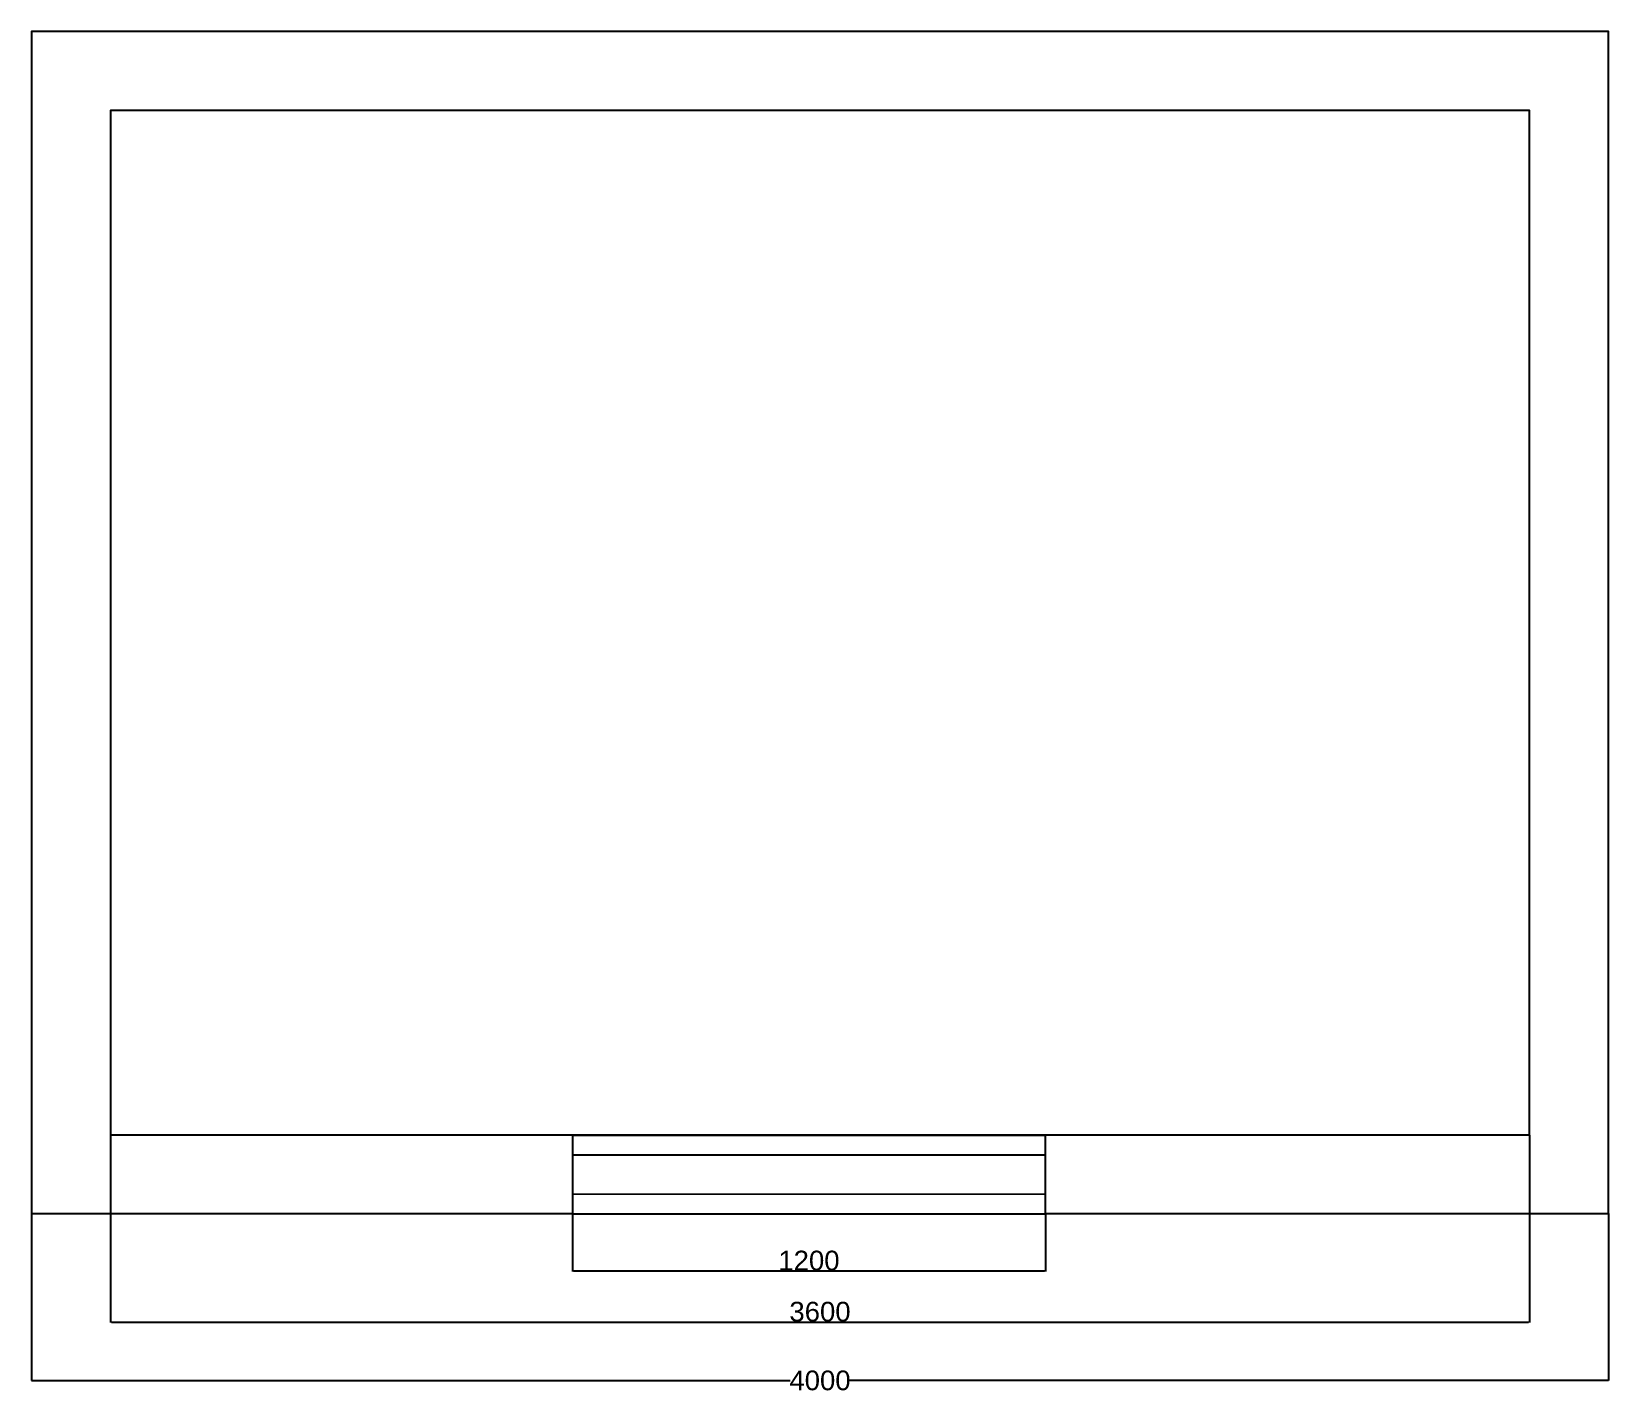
# Model space of a CAD drawing. Header units: millimetres. Extents: x 0 to 4000, y -456 to 3000.
import ezdxf

# ---------------------------------------------------------------- set-up
doc = ezdxf.new("R2010")
doc.units = ezdxf.units.MM
doc.styles.get("Standard").update_dxf_attribs({"font": 'arial.ttf'})
doc.dimstyles.new('ISO-25', dxfattribs={"dimtxt": 2.5, "dimasz": 2.5, "dimexe": 1.25, "dimexo": 0.625, "dimtad": 1, "dimtxsty": 'Standard', "dimcen": 2.5, "dimadec": 0, "dimazin": 0, "dimtfac": 1, "dimtmove": 0, "dimatfit": 3, "dimfxl": 1, "dimarcsym": 0})
doc.dimstyles.get("Standard").update_dxf_attribs({"dimtxt": 0.18, "dimasz": 0.18, "dimexe": 0.18, "dimexo": 0.0625, "dimgap": 0.09, "dimtad": 0, "dimtih": 1, "dimtoh": 1, "dimdec": 4, "dimzin": 0, "dimdsep": 46, "dimtxsty": 'Standard', "dimcen": 0.09, "dimadec": 0, "dimazin": 0, "dimtfac": 1, "dimtdec": 4, "dimtofl": 0, "dimtmove": 0, "dimatfit": 3, "dimfxl": 1, "dimtolj": 1, "dimtzin": 0, "dimarcsym": 0})

# ---------------------------------------------------------------- blocks, each defined once
blk = doc.blocks.new('*D8')
at = {"color": 0, "lineweight": -2, "transparency": 16777216}
for p, q in [((-0.2, 0.2), (-0.2, -423.6)), ((4000, 0.2), (4000, -423.6)), ((0, -423.4), (1924.2, -423.4)), ((3999.8, -423.4), (2075.6, -423.4))]:
    blk.add_line(p, q, dxfattribs=at)
at = {"color": 0, "transparency": 16777216}
for points in [[(0, -423.4), (0, -423.4), (-0.2, -423.4)], [(3999.8, -423.4), (3999.8, -423.4), (4000, -423.4)]]:
    blk.add_solid(points, dxfattribs=at)
at = {"layer": 'Defpoints', "color": 0, "transparency": 16777216}
for p in [(-0.2, 0.2), (4000, 0.2), (4000, -423.4)]:
    blk.add_point(p, dxfattribs=at)
at = {"color": 0, "transparency": 16777216, "insert": (1999.9, -423.4), "char_height": 50, "attachment_point": 5}
blk.add_mtext('\\A1;4000', dxfattribs=at)
blk = doc.blocks.new('*D10')
at = {"color": 0, "lineweight": -2, "transparency": 16777216}
for p, q in [((1371.8, -0.7), (1371.8, -146.6)), ((2572, -0.7), (2572, -146.6)), ((1374.3, -145.3), (2569.5, -145.3))]:
    blk.add_line(p, q, dxfattribs=at)
at = {"color": 0, "transparency": 16777216}
for points in [[(1374.3, -144.9), (1374.3, -145.7), (1371.8, -145.3)], [(2569.5, -144.9), (2569.5, -145.7), (2572, -145.3)]]:
    blk.add_solid(points, dxfattribs=at)
at = {"layer": 'Defpoints', "color": 0, "transparency": 16777216}
for p in [(1371.8, -0.1), (2572, -0.1), (2572, -145.3)]:
    blk.add_point(p, dxfattribs=at)
at = {"color": 0, "transparency": 16777216, "insert": (1971.9, -119.2), "char_height": 50, "attachment_point": 5}
blk.add_mtext('1200', dxfattribs=at)
blk = doc.blocks.new('*D11')
at = {"color": 0, "lineweight": -2, "transparency": 16777216}
for p, q in [((199.8, 199.6), (199.8, -276.3)), ((3800, 199.6), (3800, -276.3)), ((202.3, -275.1), (3797.5, -275.1))]:
    blk.add_line(p, q, dxfattribs=at)
at = {"color": 0, "transparency": 16777216}
for points in [[(202.3, -274.7), (202.3, -275.5), (199.8, -275.1)], [(3797.5, -274.7), (3797.5, -275.5), (3800, -275.1)]]:
    blk.add_solid(points, dxfattribs=at)
at = {"layer": 'Defpoints', "color": 0, "transparency": 16777216}
for p in [(199.8, 200.2), (3800, 200.2), (3800, -275.1)]:
    blk.add_point(p, dxfattribs=at)
at = {"color": 0, "transparency": 16777216, "insert": (1999.9, -248.9), "char_height": 50, "attachment_point": 5}
blk.add_mtext('3600', dxfattribs=at)

msp = doc.modelspace()

# ---------------------------------------------------------------- linework, layer by layer
for p, q in [((1371.8, 199.7), (2572, 199.7)), ((1371.8, 149.7), (2572, 149.7)), ((1371.8, 49.9), (2572, 50.2)), ((1371.8, -0.1), (2572, 0.2))]:
    msp.add_line(p, q)
for points in [[(2572, 0.2), (4000, 0.2), (4000, 3000), (-0.2, 3000), (-0.2, 0.2), (1371.8, 0.2)], [(2572, 200.2), (3800, 200.2), (3800, 2800), (199.8, 2800), (199.8, 200.2), (1371.8, 200.2)], [(2572, 200.2), (3800, 200.2), (3800, 2800), (199.8, 2800), (199.8, 200.2), (1371.8, 200.2)]]:
    msp.add_lwpolyline(points)
msp.add_lwpolyline([(1371.8, -0.1), (2572, -0.1), (2572, 199.7), (1371.8, 199.7)], close=True)

# ---------------------------------------------------------------- dimensions: what is measured, and where the dimension line sits
for base, p1, p2, dimstyle, picture, middle in [((3800, -275.1), (199.8, 200.2), (3800, 200.2), 'ISO-25', '*D11', (1999.9, -275.1)), ((4000, -423.4), (-0.2, 0.2), (4000, 0.2), 'Standard', '*D8', (1999.9, -423.4)), ((2572, -145.3), (1371.8, -0.1), (2572, -0.1), 'ISO-25', '*D10', (1971.9, -145.3))]:
    dim = msp.add_linear_dim(base=base, p1=p1, p2=p2, dimstyle=dimstyle, override={"dimtxt": 50, "dimdec": 0})
    dim.commit()
    dim.dimension.update_dxf_attribs({"geometry": picture, "text_midpoint": middle, "dimtype": 160})

doc.saveas('drawing.dxf')
